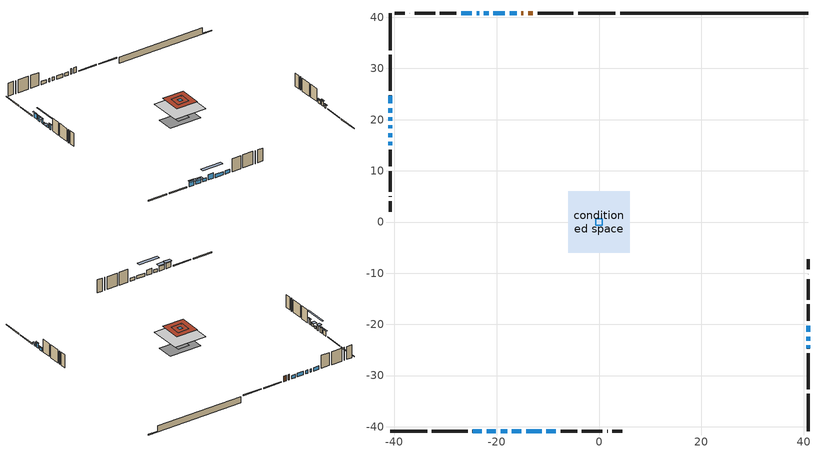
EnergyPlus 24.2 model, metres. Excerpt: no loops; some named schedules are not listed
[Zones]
conditioned space
 floor adiabatic (AdiabaticFloorConstruction): -6.04,-6.04 -6.04,6.04 6.04,6.04 6.04,-6.04 z3.82
 floor foundation (Slab1 construction): -6.05,-3.13 -6.05,3.13 6.05,3.13 6.05,-3.13 z-0.91
 floor foundation (Slab2 construction): -2.11,-2.11 -2.11,2.11 2.11,2.11 2.11,-2.11 z0
 wall outside (RimJoist1 construction): 3.18,40.84 -4.06,40.84 / -40.84,-40.84 -33.6,-40.84 / -40.84,40.84 -40.84,33.6 / 40.84,-40.84 40.84,-33.6 z1.38:1.68
 wall outside (RimJoist2 construction): -4.99,40.84 -12.01,40.84 / -32.67,-40.84 -25.65,-40.84 / -40.84,32.67 -40.84,25.65 / 40.84,-32.67 40.84,-25.65 z1.38:1.68
 wall outside (AdiabaticWallConstruction 1): -12.94,40.84 -13.85,40.84 / -14.78,40.84 -15.15,40.84 z1.38:3.41
 wall outside (AdiabaticWallConstruction): 40.84,-24.72 40.84,-24.11 / -40.84,18.89 -40.84,18.27 z1.38:2.3; 40.84,-23.18 40.84,-22.42 / -21.96,-40.84 -20.13,-40.84 / -40.84,24.72 -40.84,23.19 / -40.84,22.27 -40.84,21.35 / -40.84,15.66 -40.84,15.04 z1.38:3.21; 40.84,-21.49 40.84,-20.27 z1.38:2.45; -16.08,40.84 -17.45,40.84 / -18.38,40.84 -20.66,40.84 / -21.59,40.84 -22.51,40.84 / -19.2,-40.84 -17.93,-40.84 / -23.43,40.84 -23.89,40.84 / -24.82,40.84 -26.92,40.84 / -14.25,-40.84 -11.2,-40.84 / -10.27,-40.84 -8.44,-40.84 z1.38:2.6; -24.72,-40.84 -22.89,-40.84 / -17.01,-40.84 -15.18,-40.84 z1.38:3.41; -40.84,20.42 -40.84,19.81 z1.38:3.11; -40.84,17.35 -40.84,16.58 z1.38:2.4
 wall outside (Wall1 construction): -27.85,40.84 -31.1,40.84 / -7.51,-40.84 -4.26,-40.84 / -40.84,14.12 -40.84,10.86 / 40.84,-19.34 40.84,-16.09 z1.38:6.26
 wall outside (Wall2 construction): -32.03,40.84 -36.01,40.84 / -3.33,-40.84 0.66,-40.84 / -40.84,9.93 -40.84,5.95 / 40.84,-15.16 40.84,-11.17 z1.38:6.26
 wall outside (Wall3 construction): -36.94,40.84 -37.02,40.84 / 1.58,-40.84 1.66,-40.84 / -40.84,5.02 -40.84,4.94 / 40.84,-10.24 40.84,-10.16 z1.38:6.26
 wall outside (Wall4 construction): -37.95,40.84 -39.91,40.84 / 2.59,-40.84 4.55,-40.84 / -40.84,4.01 -40.84,2.05 / 40.84,-9.24 40.84,-7.28 z1.38:6.26
 wall foundation (FoundationWall1 construction): 4.11,40.84,-0.91 4.11,40.84,1.38 37.17,40.84,1.38 37.17,40.84,-0.62 40.84,40.84,-0.62 40.84,40.84,-0.91
 window (WindowConstruction): 40.84,-24.72 40.84,-24.11 z1.38:2.29
 window (WindowConstruction 7): 40.84,-23.18 40.84,-22.42 z1.38:3.21
 window (WindowConstruction 8): 40.84,-21.49 40.84,-20.27 z1.38:2.45
 window (WindowConstruction 9): -16.08,40.84 -17.45,40.84 z1.38:2.6
 window (WindowConstruction 10): -18.38,40.84 -20.66,40.84 z1.38:2.6
 window (WindowConstruction 11): -24.72,-40.84 -22.89,-40.84 z1.38:3.41
 window (WindowConstruction 12): -21.96,-40.84 -20.13,-40.84 z1.38:3.21
 window (WindowConstruction 1): -21.59,40.84 -22.51,40.84 z1.38:2.6
 window (WindowConstruction 13): -40.84,24.72 -40.84,23.19 z1.38:3.21
 window (WindowConstruction 14): -40.84,22.27 -40.84,21.35 z1.38:3.21
 window (WindowConstruction 19): -40.84,20.42 -40.84,19.81 z1.38:3.11
 window (WindowConstruction 15): -19.2,-40.84 -17.94,-40.84 z1.38:2.6
 window (WindowConstruction 16): -17.01,-40.84 -15.18,-40.84 z1.38:3.41
 window (WindowConstruction 17): -40.84,18.88 -40.84,18.27 z1.38:2.29
 window (WindowConstruction 18): -40.84,17.35 -40.84,16.58 z1.38:2.39
 window (WindowConstruction 2): -23.44,40.84 -23.89,40.84 z1.38:2.6
 window (WindowConstruction 3): -24.82,40.84 -26.92,40.84 z1.38:2.6
 window (WindowConstruction 4): -14.25,-40.84 -11.2,-40.84 z1.38:2.6
 window (WindowConstruction 5): -10.27,-40.84 -8.44,-40.84 z1.38:2.6
 window (WindowConstruction 6): -40.84,15.65 -40.84,15.04 z1.38:3.21
 door (Door): -12.94,40.84 -13.85,40.84 z1.38:3.41
 door (Door 1): -14.78,40.84 -15.15,40.84 z1.38:3.41
 ceiling adiabatic (AdiabaticFloorConstruction): 6.04,-6.04 6.04,6.04 -6.04,6.04 -6.04,-6.04 z3.82
 roof outside (Roof1 construction): -2.11,2.11 -2.11,-2.11 2.11,-2.11 2.11,2.11 z6.26
 roof outside (Roof2 construction): -1.65,1.65 -1.65,-1.65 1.65,-1.65 1.65,1.65 z6.26
 roof outside (Roof3 construction): -4.09,4.09 -4.09,-4.09 4.09,-4.09 4.09,4.09 z6.26
 roof outside (AdiabaticRoofConstruction): -0.59,0.59 -0.59,-0.59 0.59,-0.59 0.59,0.59 z6.26
 skylight (SkylightConstruction): -0.59,0.59 -0.59,-0.59 0.59,-0.59 0.59,0.59 z6.26
shading: 40.84,-23.81 40.84,-25.02 41.14,-25.02 41.14,-23.81 z2.59; 40.84,-22.12 40.84,-23.48 41.14,-23.48 41.14,-22.12 z3.51; 40.84,-19.97 40.84,-21.79 41.14,-21.79 41.14,-19.97 z2.75; -22.59,-40.84 -25.02,-40.84 -25.02,-42.06 -22.59,-42.06 z3.71; -19.83,-40.84 -22.26,-40.84 -22.26,-42.06 -19.83,-42.06 z3.51; -40.84,22.9 -40.84,25.02 -41.14,25.02 -41.14,22.9 z3.51; -40.84,21.05 -40.84,22.56 -41.14,22.56 -41.14,21.05 z3.51; -40.84,19.51 -40.84,20.72 -42.06,20.72 -42.06,19.51 z3.41; -12.13,-40.84 -20.06,-40.84 -20.06,-42.06 -12.13,-42.06 z6.46; -40.84,14.46 -40.84,22.69 -41.14,22.69 -41.14,14.46 z6.1; -40.84,16.28 -40.84,17.64 -42.06,17.64 -42.06,16.28 z2.69; -40.84,14.75 -40.84,15.95 -41.14,15.95 -41.14,14.75 z3.51
[Building]
Building 1: Terrain=Suburbs
[Site:Location]
Vancouver Intl AP_BC: Latitude {deg}=49.19; Longitude {deg}=-123.18; Time Zone {hr}=-8; Elevation {m}=4; Keep Site Location Information=Yes
[Site:GroundTemperature:Shallow]
8.06451, 6.96315, 6.87495, 7.3976, 9.49575, 11.5841, 13.3946, 14.5416, 14.639, 13.7062, 11.9418, 9.91751
[Site:WaterMainsTemperature]
Calculation Method=Schedule; Temperature Schedule=mains temperature schedule
[Material] Roughness=Rough; Thermal Absorptance=0.9
Name | Thickness {m} | Conductivity {W/m-K} | Density {kg/m3} | Specific Heat {J/kg-K} | Solar Absorptance | Visible Absorptance
asphalt or fiberglass shingles | 0.00635 | 0.162714 | 1121.4 | 1465.45 | 0.4 | 0.4
asphalt or fiberglass shingles 1 | 0.00635 | 0.162714 | 1121.4 | 1465.45 | 0.7 | 0.7
concrete 4.0 in. | 0.1016 | 1.803125 | 2242.8 | 837.4 | 0.7 | 0.7
concrete 8.0 in. | 0.2032 | 1.803125 | 2242.8 | 837.4 | 0.7 | 0.7
door material | 0.04445 | 0.20624 | 512.64 | 1214.23 | 0.7 | 0.7
door material 1 | 0.04445 | 0.053851 | 512.64 | 1214.23 | 0.7 | 0.7
exterior vertical ins | 0.0551435 | 0.029427 | 32.04 | 1214.23 | 0.7 | 0.7
floor covering | 0.0127 | 0.0433444 | 54.468 | 1339.84 | 0.6 | 0.6
floor rigid ins; roof rigid ins 1; wall rigid ins | 0.512978 | 0.029427 | 32.04 | 1214.23 | 0.7 | 0.7
floor stud and cavity | 0.1397 | 1.75129 | 37.0049 | 1207.88 | 0.7 | 0.7
furniture material conditioned space 1 | 0.1524 | 0.115458 | 640.8 | 1214.23 | 0.6 | 0.6
gypsum board | 0.0127 | 0.160291 | 801 | 837.4 | 0.6 | 0.6
gypsum board 1 | 0.0127 | 0.160291 | 801 | 837.4 | 0.7 | 0.7
osb sheathing 0.5 in. | 0.0127 | 0.115458 | 512.64 | 1214.23 | 0.7 | 0.7
osb sheathing 0.75 in. | 0.01905 | 0.115458 | 512.64 | 1214.23 | 0.7 | 0.7
osb sheathing 2.0 in. | 0.0508 | 0.115458 | 512.64 | 1214.23 | 0.7 | 0.7
rim joist stud and cavity | 0.0508 | 0.0281304 | 125.044 | 1163.47 | 0.6 | 0.6
rim joist stud and cavity 1 | 0.0508 | 0.0307707 | 125.044 | 1163.47 | 0.6 | 0.6
roof rigid ins | 0.051816 | 0.029427 | 32.04 | 1214.23 | 0.7 | 0.7
roof stud and cavity | 0.2032 | 0.216536 | 78.34581 | 1123.46 | 0.7 | 0.7
roof stud and cavity 1 | 0.2032 | 0.220677 | 78.34581 | 1123.46 | 0.7 | 0.7
roof stud and cavity 2 | 0.2032 | 0.232222 | 78.34581 | 1123.46 | 0.7 | 0.7
roof stud and cavity 3 | 0.18415 | 1.7868 | 37.0049 | 1207.88 | 0.6 | 0.6
wall stud and cavity | 0.1397 | 0.0916148 | 139.0536 | 1170.24 | 0.7 | 0.7
wall stud and cavity 1 | 0.1397 | 0.0901573 | 139.0536 | 1170.24 | 0.7 | 0.7
wall stud and cavity 2 | 0.1397 | 0.173609 | 139.0536 | 1170.24 | 0.7 | 0.7
wall stud and cavity 3 | 0.1397 | 0.0764279 | 139.0536 | 1170.24 | 0.7 | 0.7
wall stud and cavity 4 | 0.0889 | 0.380278 | 52.3479 | 1209.89 | 0.7 | 0.7
wall stud and cavity 5 | 0.0889 | 0.391764 | 83.0341 | 1211.67 | 0.7 | 0.7
wood siding | 0.0254 | 0.102417 | 544.68 | 1172.36 | 0.4 | 0.4
wood siding 1; wood siding 2; wood siding 3 | 0.0254 | 0.102417 | 544.68 | 1172.36 | 0.7 | 0.7
[WindowMaterial:SimpleGlazingSystem]
Name | U-Factor {W/m2-K} | Solar Heat Gain Coefficient
SkylightMaterial | 2.54747 | 0.471
WindowMaterial | 4.92339 | 0.64
WindowMaterial 1 | 7.44556 | 0.71
WindowMaterial 10 | 3.67196 | 0.7
WindowMaterial 11 | 3.78495 | 0.69
WindowMaterial 12 | 4.11485 | 0.69
WindowMaterial 13 | 2.24338 | 0.34
WindowMaterial 14 | 1.88737 | 0.34
WindowMaterial 15 | 1.913486 | 0.42
WindowMaterial 2 | 6.78351 | 0.73
WindowMaterial 3 | 4.32323 | 0.67
WindowMaterial 4 | 4.21762 | 0.68
WindowMaterial 5 | 4.12677 | 0.69
WindowMaterial 6 | 6.89139 | 0.69
WindowMaterial 7 | 4.28632 | 0.68
WindowMaterial 8 | 4.53275 | 0.66
WindowMaterial 9 | 1.97765 | 0.39
[Construction]
AdiabaticFloorConstruction: floor stud and cavity, floor rigid ins, osb sheathing 0.75 in., floor covering
AdiabaticRoofConstruction: asphalt or fiberglass shingles 1, roof rigid ins 1, osb sheathing 0.75 in., roof stud and cavity 3
AdiabaticWallConstruction: wood siding 2, wall rigid ins, wall stud and cavity 4, gypsum board
AdiabaticWallConstruction 1: wood siding 3, wall rigid ins, wall stud and cavity 4, gypsum board
Door: door material
Door 1: door material 1
FoundationWall1 construction: concrete 8.0 in., gypsum board 1
furniture construction conditioned space 1: furniture material conditioned space 1
PartitionWallConstruction: gypsum board, wall stud and cavity 5, gypsum board
RimJoist1 construction: wood siding 1, osb sheathing 2.0 in., rim joist stud and cavity
RimJoist2 construction: wood siding 1, osb sheathing 2.0 in., rim joist stud and cavity 1
Roof1 construction: asphalt or fiberglass shingles, roof rigid ins, osb sheathing 0.75 in., roof stud and cavity, gypsum board
Roof2 construction: asphalt or fiberglass shingles, roof rigid ins, osb sheathing 0.75 in., roof stud and cavity 1, gypsum board
Roof3 construction: asphalt or fiberglass shingles, roof rigid ins, osb sheathing 0.75 in., roof stud and cavity 2, gypsum board
SkylightConstruction: SkylightMaterial
Slab1 construction; Slab2 construction: concrete 4.0 in.
Wall1 construction: wood siding, osb sheathing 0.5 in., wall stud and cavity, gypsum board
Wall2 construction: wood siding, osb sheathing 0.5 in., wall stud and cavity 1, gypsum board
Wall3 construction: wood siding, osb sheathing 0.5 in., wall stud and cavity 2, gypsum board
Wall4 construction: wood siding, osb sheathing 0.5 in., wall stud and cavity 3, gypsum board
WindowConstruction: WindowMaterial
WindowConstruction 1: WindowMaterial 1
WindowConstruction 10; WindowConstruction 7: WindowMaterial 7
WindowConstruction 11; WindowConstruction 16: WindowMaterial 9
WindowConstruction 12: WindowMaterial 10
WindowConstruction 13: WindowMaterial 11
WindowConstruction 14: WindowMaterial 12
WindowConstruction 15; WindowConstruction 18: WindowMaterial 13
WindowConstruction 17: WindowMaterial 14
WindowConstruction 19: WindowMaterial 15
WindowConstruction 2: WindowMaterial 2
WindowConstruction 3: WindowMaterial 3
WindowConstruction 4: WindowMaterial 4
WindowConstruction 5: WindowMaterial 5
WindowConstruction 6; WindowConstruction 9: WindowMaterial 6
WindowConstruction 8: WindowMaterial 8
[Zone]
conditioned space: Multiplier=1; Volume {m3}=557.7; Part of Total Floor Area=Yes
[Space]
conditioned space 1: Zone=conditioned space; Volume {m3}=557.7
[SurfaceProperty:ExposedFoundationPerimeter] Exposed Perimeter Calculation Method=TotalExposedPerimeter
Name | Total Exposed Perimeter {m}
Slab1 | 36.728
Slab2 | 12.344
[InternalMass] Zone or ZoneList=conditioned space; Space or SpaceList=conditioned space 1
Name | Construction | Surface Area {m2}
furniture mass conditioned space 1 | furniture construction conditioned space 1 | 95.8715
partition wall mass | PartitionWallConstruction | 239.679
[Lights]
interior lighting: Zone or ZoneList or Space or SpaceList=conditioned space 1; Schedule=interior lighting schedule; Design Level Calculation Method=LightingLevel; Lighting Level {W}=343.2; Return Air Fraction=0; Fraction Radiant=0.6; Fraction Visible=0.2; Fraction Replaceable=1
[People]
occupants: Zone or ZoneList or Space or SpaceList=conditioned space 1; Number of People Schedule=occupants schedule; Number of People Calculation Method=People; Number of People=3; Fraction Radiant=0.314171; Sensible Heat Fraction=0.56303; Activity Level Schedule=occupants activity schedule; Carbon Dioxide Generation Rate {m3/s-W}=0; Enable ASHRAE 55 Comfort Warnings=No; Mean Radiant Temperature Calculation Type=EnclosureAveraged
[ElectricEquipment] Zone or ZoneList or Space or SpaceList=conditioned space 1; Design Level Calculation Method=EquipmentLevel
Name | Schedule | Design Level {W} | Fraction Latent | Fraction Radiant | Fraction Lost
clothes dryer | clothes dryer schedule | 140.772 | 0.015 | 0.081 | 0.85
clothes washer | clothes washer schedule | 32.1985 | 0.03 | 0.162 | 0.7
cooking range | cooking range schedule | 215.147 | 0.08 | 0.432 | 0.2
dishwasher | dishwasher schedule | 66.8632 | 0.3 | 0.18 | 0.4
fridge | fridge schedule | 72.9452 | 0 | 0.6 | 0
mech vent bath fan 0 | mech vent bath fan 0 schedule | 25.1 | 0 | 0 | 1
mech vent bath fan 1 | mech vent bath fan 1 schedule | 25.1 | 0 | 0 | 1
mech vent house fan | mech vent house fan schedule | 0 | 0 | 0 | 1
mech vent house fan cfis | mech vent house fan cfis schedule | 0 | 0 | 0 | 0
mech vent range fan 0 | mech vent range fan 0 schedule | 57 | 0 | 0 | 1
misc plug loads | misc plug loads schedule | 494.7 | 0.045 | 0.513 | 0.1
whole house fan | Always On Discrete | 0 | 0 | 0 | 1
[OtherEquipment] Zone or ZoneList or Space or SpaceList=conditioned space 1; Design Level Calculation Method=EquipmentLevel
Name | Fuel Type | Schedule | Design Level {W} | Fraction Latent | Fraction Radiant | Fraction Lost
clothes dryer 1 | Electricity | clothes dryer schedule | 0 | 0.015 | 0.081 | 0.85
cooking range 1 | Electricity | cooking range schedule | 0 | 0.08 | 0.432 | 0.2
general water use latent | None | general water use schedule | 62.594 | 1 | 0 | 0
general water use sensible | None | general water use schedule | -61.6891 | 0 | 0.6 | 0
mech vent house fan latent load | None | Always On Discrete | 0 | 1 | 0 | 0
mech vent house fan sensible load | None | Always On Discrete | 0 | 0 | 0 | 0
water heater energy adjustment1 | NaturalGas | Always On Discrete | 0.01 | 0 | 0 | 1
[ZoneInfiltration:DesignFlowRate] Zone or ZoneList or Space or SpaceList=conditioned space 1; Schedule=Always On Discrete; Design Flow Rate Calculation Method=Flow/Zone; Design Flow Rate {m3/s}=0
infil flow; natural vent flow; whole house fan flow
[Foundation:Kiva] Initial Indoor Air Temperature {C}=18; Wall Depth Below Slab {m}=0.2032
Name | Wall Height Above Grade {m} | Custom Block Material Name 1 | Custom Block Depth 1 {m} | Custom Block X Position 1 {m} | Custom Block Z Position 1 {m}
Foundation Kiva 1 | 1.379982 | exterior vertical ins | 2.28999 | 0.2159 | 0
Foundation Kiva 2 | 0.1016
[Foundation:Kiva:Settings]
Soil Conductivity {W/m-K}=0.849921; Soil Density {kg/m3}=1842.3; Soil Specific Heat {J/kg-K}=418.7; Ground Solar Absorptivity=0.9; Ground Thermal Absorptivity=0.9; Ground Surface Roughness {m}=0.03; Far-Field Width {m}=40; Deep-Ground Boundary Condition=ZeroFlux; Deep-Ground Depth {m}=40; Minimum Cell Dimension {m}=0.2; Maximum Cell Growth Coefficient=3; Simulation Timestep=Timestep
[Exterior:Lights]
exterior lighting: Schedule=exterior lighting schedule; Design Level {W}=75.6
[Schedule:Week:Daily]
interior lighting schedule Week Rule - Jan1-Jan27: interior lighting schedule day, interior lighting schedule day, interior lighting schedule day, interior lighting schedule day, interior lighting schedule day, interior lighting schedule day, interior lighting schedule day, interior lighting schedule default day, interior lighting schedule default day, interior lighting schedule default day, interior lighting schedule default day, interior lighting schedule default day
interior lighting schedule Week Rule - Jan28-Feb3: interior lighting schedule day, interior lighting schedule day, interior lighting schedule day, interior lighting schedule day, interior lighting schedule day 1, interior lighting schedule day 1, interior lighting schedule day 1, interior lighting schedule default day, interior lighting schedule default day, interior lighting schedule default day, interior lighting schedule default day, interior lighting schedule default day
interior lighting schedule Week Rule - Feb4-Feb24: interior lighting schedule day 1, interior lighting schedule day 1, interior lighting schedule day 1, interior lighting schedule day 1, interior lighting schedule day 1, interior lighting schedule day 1, interior lighting schedule day 1, interior lighting schedule default day, interior lighting schedule default day, interior lighting schedule default day, interior lighting schedule default day, interior lighting schedule default day
interior lighting schedule Week Rule - Feb25-Mar3: interior lighting schedule day 1, interior lighting schedule day 1, interior lighting schedule day 1, interior lighting schedule day 1, interior lighting schedule day 2, interior lighting schedule day 2, interior lighting schedule day 2, interior lighting schedule default day, interior lighting schedule default day, interior lighting schedule default day, interior lighting schedule default day, interior lighting schedule default day
interior lighting schedule Week Rule - Mar4-Mar31: interior lighting schedule day 2, interior lighting schedule day 2, interior lighting schedule day 2, interior lighting schedule day 2, interior lighting schedule day 2, interior lighting schedule day 2, interior lighting schedule day 2, interior lighting schedule default day, interior lighting schedule default day, interior lighting schedule default day, interior lighting schedule default day, interior lighting schedule default day
interior lighting schedule Week Rule - Apr1-Apr28: interior lighting schedule day 3, interior lighting schedule day 3, interior lighting schedule day 3, interior lighting schedule day 3, interior lighting schedule day 3, interior lighting schedule day 3, interior lighting schedule day 3, interior lighting schedule default day, interior lighting schedule default day, interior lighting schedule default day, interior lighting schedule default day, interior lighting schedule default day
interior lighting schedule Week Rule - Apr29-May5: interior lighting schedule day 3, interior lighting schedule day 3, interior lighting schedule day 4, interior lighting schedule day 4, interior lighting schedule day 4, interior lighting schedule day 4, interior lighting schedule day 4, interior lighting schedule default day, interior lighting schedule default day, interior lighting schedule default day, interior lighting schedule default day, interior lighting schedule default day
interior lighting schedule Week Rule - May6-May26: interior lighting schedule day 4, interior lighting schedule day 4, interior lighting schedule day 4, interior lighting schedule day 4, interior lighting schedule day 4, interior lighting schedule day 4, interior lighting schedule day 4, interior lighting schedule default day, interior lighting schedule default day, interior lighting schedule default day, interior lighting schedule default day, interior lighting schedule default day
interior lighting schedule Week Rule - May27-Jun2: interior lighting schedule day 4, interior lighting schedule day 4, interior lighting schedule day 4, interior lighting schedule day 4, interior lighting schedule day 4, interior lighting schedule day 5, interior lighting schedule day 5, interior lighting schedule default day, interior lighting schedule default day, interior lighting schedule default day, interior lighting schedule default day, interior lighting schedule default day
interior lighting schedule Week Rule - Jun3-Jun30: interior lighting schedule day 5, interior lighting schedule day 5, interior lighting schedule day 5, interior lighting schedule day 5, interior lighting schedule day 5, interior lighting schedule day 5, interior lighting schedule day 5, interior lighting schedule default day, interior lighting schedule default day, interior lighting schedule default day, interior lighting schedule default day, interior lighting schedule default day
interior lighting schedule Week Rule - Jul1-Jul28: interior lighting schedule day 6, interior lighting schedule day 6, interior lighting schedule day 6, interior lighting schedule day 6, interior lighting schedule day 6, interior lighting schedule day 6, interior lighting schedule day 6, interior lighting schedule default day, interior lighting schedule default day, interior lighting schedule default day, interior lighting schedule default day, interior lighting schedule default day
interior lighting schedule Week Rule - Jul29-Aug4: interior lighting schedule day 6, interior lighting schedule day 6, interior lighting schedule day 6, interior lighting schedule day 7, interior lighting schedule day 7, interior lighting schedule day 7, interior lighting schedule day 7, interior lighting schedule default day, interior lighting schedule default day, interior lighting schedule default day, interior lighting schedule default day, interior lighting schedule default day
interior lighting schedule Week Rule - Aug5-Aug25: interior lighting schedule day 7, interior lighting schedule day 7, interior lighting schedule day 7, interior lighting schedule day 7, interior lighting schedule day 7, interior lighting schedule day 7, interior lighting schedule day 7, interior lighting schedule default day, interior lighting schedule default day, interior lighting schedule default day, interior lighting schedule default day, interior lighting schedule default day
interior lighting schedule Week Rule - Aug26-Sep1: interior lighting schedule day 7, interior lighting schedule day 7, interior lighting schedule day 7, interior lighting schedule day 7, interior lighting schedule day 7, interior lighting schedule day 7, interior lighting schedule day 8, interior lighting schedule default day, interior lighting schedule default day, interior lighting schedule default day, interior lighting schedule default day, interior lighting schedule default day
interior lighting schedule Week Rule - Sep2-Sep29: interior lighting schedule day 8, interior lighting schedule day 8, interior lighting schedule day 8, interior lighting schedule day 8, interior lighting schedule day 8, interior lighting schedule day 8, interior lighting schedule day 8, interior lighting schedule default day, interior lighting schedule default day, interior lighting schedule default day, interior lighting schedule default day, interior lighting schedule default day
interior lighting schedule Week Rule - Sep30-Oct6: interior lighting schedule day 8, interior lighting schedule day 9, interior lighting schedule day 9, interior lighting schedule day 9, interior lighting schedule day 9, interior lighting schedule day 9, interior lighting schedule day 9, interior lighting schedule default day, interior lighting schedule default day, interior lighting schedule default day, interior lighting schedule default day, interior lighting schedule default day
interior lighting schedule Week Rule - Oct7-Oct27: interior lighting schedule day 9, interior lighting schedule day 9, interior lighting schedule day 9, interior lighting schedule day 9, interior lighting schedule day 9, interior lighting schedule day 9, interior lighting schedule day 9, interior lighting schedule default day, interior lighting schedule default day, interior lighting schedule default day, interior lighting schedule default day, interior lighting schedule default day
interior lighting schedule Week Rule - Oct28-Nov3: interior lighting schedule day 9, interior lighting schedule day 9, interior lighting schedule day 9, interior lighting schedule day 9, interior lighting schedule day 10, interior lighting schedule day 10, interior lighting schedule day 10, interior lighting schedule default day, interior lighting schedule default day, interior lighting schedule default day, interior lighting schedule default day, interior lighting schedule default day
interior lighting schedule Week Rule - Nov4-Nov24: interior lighting schedule day 10, interior lighting schedule day 10, interior lighting schedule day 10, interior lighting schedule day 10, interior lighting schedule day 10, interior lighting schedule day 10, interior lighting schedule day 10, interior lighting schedule default day, interior lighting schedule default day, interior lighting schedule default day, interior lighting schedule default day, interior lighting schedule default day
interior lighting schedule Week Rule - Nov25-Dec1: interior lighting schedule day 10, interior lighting schedule day 10, interior lighting schedule day 10, interior lighting schedule day 10, interior lighting schedule day 10, interior lighting schedule day 10, interior lighting schedule day 11, interior lighting schedule default day, interior lighting schedule default day, interior lighting schedule default day, interior lighting schedule default day, interior lighting schedule default day
interior lighting schedule Week Rule - Dec2-Dec31: interior lighting schedule day 11, interior lighting schedule day 11, interior lighting schedule day 11, interior lighting schedule day 11, interior lighting schedule day 11, interior lighting schedule day 11, interior lighting schedule day 11, interior lighting schedule default day, interior lighting schedule default day, interior lighting schedule default day, interior lighting schedule default day, interior lighting schedule default day
occupants schedule Week Rule - Jan1-Dec31: occupants schedule day, occupants schedule day, occupants schedule day, occupants schedule day, occupants schedule day, occupants schedule day, occupants schedule day, occupants schedule default day, occupants schedule default day, occupants schedule default day, occupants schedule default day, occupants schedule default day
clothes dryer schedule Week Rule - Jan1-Dec31: clothes dryer schedule day, clothes dryer schedule day, clothes dryer schedule day, clothes dryer schedule day, clothes dryer schedule day, clothes dryer schedule day, clothes dryer schedule day, clothes dryer schedule default day, clothes dryer schedule default day, clothes dryer schedule default day, clothes dryer schedule default day, clothes dryer schedule default day
clothes washer schedule Week Rule - Jan1-Dec31: clothes washer schedule day, clothes washer schedule day, clothes washer schedule day, clothes washer schedule day, clothes washer schedule day, clothes washer schedule day, clothes washer schedule day, clothes washer schedule default day, clothes washer schedule default day, clothes washer schedule default day, clothes washer schedule default day, clothes washer schedule default day
cooking range schedule Week Rule - Jan1-Dec31: cooking range schedule day, cooking range schedule day, cooking range schedule day, cooking range schedule day, cooking range schedule day, cooking range schedule day, cooking range schedule day, cooking range schedule default day, cooking range schedule default day, cooking range schedule default day, cooking range schedule default day, cooking range schedule default day
dishwasher schedule Week Rule - Jan1-Dec31: dishwasher schedule day, dishwasher schedule day, dishwasher schedule day, dishwasher schedule day, dishwasher schedule day, dishwasher schedule day, dishwasher schedule day, dishwasher schedule default day, dishwasher schedule default day, dishwasher schedule default day, dishwasher schedule default day, dishwasher schedule default day
mech vent bath fan 0 schedule Week Rule - Jan1-Dec31: mech vent bath fan 0 schedule day, mech vent bath fan 0 schedule day, mech vent bath fan 0 schedule day, mech vent bath fan 0 schedule day, mech vent bath fan 0 schedule day, mech vent bath fan 0 schedule day, mech vent bath fan 0 schedule day, mech vent bath fan 0 schedule default day, mech vent bath fan 0 schedule default day, mech vent bath fan 0 schedule default day, mech vent bath fan 0 schedule default day, mech vent bath fan 0 schedule default day
mech vent bath fan 1 schedule Week Rule - Jan1-Dec31: mech vent bath fan 1 schedule day, mech vent bath fan 1 schedule day, mech vent bath fan 1 schedule day, mech vent bath fan 1 schedule day, mech vent bath fan 1 schedule day, mech vent bath fan 1 schedule day, mech vent bath fan 1 schedule day, mech vent bath fan 1 schedule default day, mech vent bath fan 1 schedule default day, mech vent bath fan 1 schedule default day, mech vent bath fan 1 schedule default day, mech vent bath fan 1 schedule default day
mech vent range fan 0 schedule Week Rule - Jan1-Dec31: mech vent range fan 0 schedule day, mech vent range fan 0 schedule day, mech vent range fan 0 schedule day, mech vent range fan 0 schedule day, mech vent range fan 0 schedule day, mech vent range fan 0 schedule day, mech vent range fan 0 schedule day, mech vent range fan 0 schedule default day, mech vent range fan 0 schedule default day, mech vent range fan 0 schedule default day, mech vent range fan 0 schedule default day, mech vent range fan 0 schedule default day
misc plug loads schedule Week Rule - Jan1-Dec31: misc plug loads schedule day, misc plug loads schedule day, misc plug loads schedule day, misc plug loads schedule day, misc plug loads schedule day, misc plug loads schedule day, misc plug loads schedule day, misc plug loads schedule default day, misc plug loads schedule default day, misc plug loads schedule default day, misc plug loads schedule default day, misc plug loads schedule default day
general water use schedule Week Rule - Jan1-Dec31: general water use schedule day, general water use schedule day, general water use schedule day, general water use schedule day, general water use schedule day, general water use schedule day, general water use schedule day, general water use schedule default day, general water use schedule default day, general water use schedule default day, general water use schedule default day, general water use schedule default day
exterior lighting schedule Week Rule - Jan1-Jan27: exterior lighting schedule day, exterior lighting schedule day, exterior lighting schedule day, exterior lighting schedule day, exterior lighting schedule day, exterior lighting schedule day, exterior lighting schedule day, exterior lighting schedule default day, exterior lighting schedule default day, exterior lighting schedule default day, exterior lighting schedule default day, exterior lighting schedule default day
exterior lighting schedule Week Rule - Jan28-Feb3: exterior lighting schedule day, exterior lighting schedule day, exterior lighting schedule day, exterior lighting schedule day, exterior lighting schedule day 1, exterior lighting schedule day 1, exterior lighting schedule day 1, exterior lighting schedule default day, exterior lighting schedule default day, exterior lighting schedule default day, exterior lighting schedule default day, exterior lighting schedule default day
exterior lighting schedule Week Rule - Feb4-Feb24: exterior lighting schedule day 1, exterior lighting schedule day 1, exterior lighting schedule day 1, exterior lighting schedule day 1, exterior lighting schedule day 1, exterior lighting schedule day 1, exterior lighting schedule day 1, exterior lighting schedule default day, exterior lighting schedule default day, exterior lighting schedule default day, exterior lighting schedule default day, exterior lighting schedule default day
exterior lighting schedule Week Rule - Feb25-Mar3: exterior lighting schedule day 1, exterior lighting schedule day 1, exterior lighting schedule day 1, exterior lighting schedule day 1, exterior lighting schedule day 2, exterior lighting schedule day 2, exterior lighting schedule day 2, exterior lighting schedule default day, exterior lighting schedule default day, exterior lighting schedule default day, exterior lighting schedule default day, exterior lighting schedule default day
exterior lighting schedule Week Rule - Mar4-Mar31: exterior lighting schedule day 2, exterior lighting schedule day 2, exterior lighting schedule day 2, exterior lighting schedule day 2, exterior lighting schedule day 2, exterior lighting schedule day 2, exterior lighting schedule day 2, exterior lighting schedule default day, exterior lighting schedule default day, exterior lighting schedule default day, exterior lighting schedule default day, exterior lighting schedule default day
exterior lighting schedule Week Rule - Apr1-Apr28: exterior lighting schedule day 3, exterior lighting schedule day 3, exterior lighting schedule day 3, exterior lighting schedule day 3, exterior lighting schedule day 3, exterior lighting schedule day 3, exterior lighting schedule day 3, exterior lighting schedule default day, exterior lighting schedule default day, exterior lighting schedule default day, exterior lighting schedule default day, exterior lighting schedule default day
exterior lighting schedule Week Rule - Apr29-May5: exterior lighting schedule day 3, exterior lighting schedule day 3, exterior lighting schedule day 4, exterior lighting schedule day 4, exterior lighting schedule day 4, exterior lighting schedule day 4, exterior lighting schedule day 4, exterior lighting schedule default day, exterior lighting schedule default day, exterior lighting schedule default day, exterior lighting schedule default day, exterior lighting schedule default day
exterior lighting schedule Week Rule - May6-May26: exterior lighting schedule day 4, exterior lighting schedule day 4, exterior lighting schedule day 4, exterior lighting schedule day 4, exterior lighting schedule day 4, exterior lighting schedule day 4, exterior lighting schedule day 4, exterior lighting schedule default day, exterior lighting schedule default day, exterior lighting schedule default day, exterior lighting schedule default day, exterior lighting schedule default day
exterior lighting schedule Week Rule - May27-Jun2: exterior lighting schedule day 4, exterior lighting schedule day 4, exterior lighting schedule day 4, exterior lighting schedule day 4, exterior lighting schedule day 4, exterior lighting schedule day 5, exterior lighting schedule day 5, exterior lighting schedule default day, exterior lighting schedule default day, exterior lighting schedule default day, exterior lighting schedule default day, exterior lighting schedule default day
[Schedule:Year]
interior lighting schedule: interior lighting schedule Week Rule - Jan1-Jan27, 1, 1, 1, 27, interior lighting schedule Week Rule - Jan28-Feb3, 1, 28, 2, 3, interior lighting schedule Week Rule - Feb4-Feb24, 2, 4, 2, 24, interior lighting schedule Week Rule - Feb25-Mar3, 2, 25, 3, 3, interior lighting schedule Week Rule - Mar4-Mar31, 3, 4, 3, 31, interior lighting schedule Week Rule - Apr1-Apr28, 4, 1, 4, 28, interior lighting schedule Week Rule - Apr29-May5, 4, 29, 5, 5, interior lighting schedule Week Rule - May6-May26, 5, 6, 5, 26, interior lighting schedule Week Rule - May27-Jun2, 5, 27, 6, 2, interior lighting schedule Week Rule - Jun3-Jun30, 6, 3, 6, 30, interior lighting schedule Week Rule - Jul1-Jul28, 7, 1, 7, 28, interior lighting schedule Week Rule - Jul29-Aug4, 7, 29, 8, 4, interior lighting schedule Week Rule - Aug5-Aug25, 8, 5, 8, 25, interior lighting schedule Week Rule - Aug26-Sep1, 8, 26, 9, 1, interior lighting schedule Week Rule - Sep2-Sep29, 9, 2, 9, 29, interior lighting schedule Week Rule - Sep30-Oct6, 9, 30, 10, 6, interior lighting schedule Week Rule - Oct7-Oct27, 10, 7, 10, 27, interior lighting schedule Week Rule - Oct28-Nov3, 10, 28, 11, 3, interior lighting schedule Week Rule - Nov4-Nov24, 11, 4, 11, 24, interior lighting schedule Week Rule - Nov25-Dec1, 11, 25, 12, 1, interior lighting schedule Week Rule - Dec2-Dec31, 12, 2, 12, 31
occupants schedule: occupants schedule Week Rule - Jan1-Dec31, 1, 1, 12, 31
clothes dryer schedule: clothes dryer schedule Week Rule - Jan1-Dec31, 1, 1, 12, 31
clothes washer schedule: clothes washer schedule Week Rule - Jan1-Dec31, 1, 1, 12, 31
cooking range schedule: cooking range schedule Week Rule - Jan1-Dec31, 1, 1, 12, 31
dishwasher schedule: dishwasher schedule Week Rule - Jan1-Dec31, 1, 1, 12, 31
mech vent bath fan 0 schedule: mech vent bath fan 0 schedule Week Rule - Jan1-Dec31, 1, 1, 12, 31
mech vent bath fan 1 schedule: mech vent bath fan 1 schedule Week Rule - Jan1-Dec31, 1, 1, 12, 31
mech vent range fan 0 schedule: mech vent range fan 0 schedule Week Rule - Jan1-Dec31, 1, 1, 12, 31
misc plug loads schedule: misc plug loads schedule Week Rule - Jan1-Dec31, 1, 1, 12, 31
general water use schedule: general water use schedule Week Rule - Jan1-Dec31, 1, 1, 12, 31
exterior lighting schedule: exterior lighting schedule Week Rule - Jan1-Jan27, 1, 1, 1, 27, exterior lighting schedule Week Rule - Jan28-Feb3, 1, 28, 2, 3, exterior lighting schedule Week Rule - Feb4-Feb24, 2, 4, 2, 24, exterior lighting schedule Week Rule - Feb25-Mar3, 2, 25, 3, 3, exterior lighting schedule Week Rule - Mar4-Mar31, 3, 4, 3, 31, exterior lighting schedule Week Rule - Apr1-Apr28, 4, 1, 4, 28, exterior lighting schedule Week Rule - Apr29-May5, 4, 29, 5, 5, exterior lighting schedule Week Rule - May6-May26, 5, 6, 5, 26, exterior lighting schedule Week Rule - May27-Jun2, 5, 27, 6, 2, exterior lighting schedule Week Rule - Jun3-Jun30, 6, 3, 6, 30, exterior lighting schedule Week Rule - Jul1-Jul28, 7, 1, 7, 28, exterior lighting schedule Week Rule - Jul29-Aug4, 7, 29, 8, 4, exterior lighting schedule Week Rule - Aug5-Aug25, 8, 5, 8, 25, exterior lighting schedule Week Rule - Aug26-Sep1, 8, 26, 9, 1, exterior lighting schedule Week Rule - Sep2-Sep29, 9, 2, 9, 29, exterior lighting schedule Week Rule - Sep30-Oct6, 9, 30, 10, 6, exterior lighting schedule Week Rule - Oct7-Oct27, 10, 7, 10, 27, exterior lighting schedule Week Rule - Oct28-Nov3, 10, 28, 11, 3, exterior lighting schedule Week Rule - Nov4-Nov24, 11, 4, 11, 24, exterior lighting schedule Week Rule - Nov25-Dec1, 11, 25, 12, 1, exterior lighting schedule Week Rule - Dec2-Dec31, 12, 2, 12, 31
[Schedule:Constant]
Name | Hourly Value
occupants activity schedule | 117.228
fridge schedule | 0
mech vent house fan schedule; mech vent house fan cfis schedule; Always On Discrete | 1
[Schedule:Compact]
mains temperature schedule: Through: 01/01, For: AllDays, Until: 24:00, 11.375, Through: 01/02, For: AllDays, Until: 24:00, 11.3367, Through: 01/03, For: AllDays, Until: 24:00, 11.2994, Through: 01/04, For: AllDays, Until: 24:00, 11.2628, Through: 01/05, For: AllDays, Until: 24:00, 11.2267, Through: 01/06, For: AllDays, Until: 24:00, 11.1917, Through: 01/07, For: AllDays, Until: 24:00, 11.1578, Through: 01/08, For: AllDays, Until: 24:00, 11.1244, Through: 01/09, For: AllDays, Until: 24:00, 11.0917, Through: 01/10, For: AllDays, Until: 24:00, 11.06, Through: 01/11, For: AllDays, Until: 24:00, 11.0289, Through: 01/12, For: AllDays, Until: 24:00, 10.9989, Through: 01/13, For: AllDays, Until: 24:00, 10.97, Through: 01/14, For: AllDays, Until: 24:00, 10.9417, Through: 01/15, For: AllDays, Until: 24:00, 10.9139, Through: 01/16, For: AllDays, Until: 24:00, 10.8878, Through: 01/17, For: AllDays, Until: 24:00, 10.8622, Through: 01/18, For: AllDays, Until: 24:00, 10.8372, Through: 01/19, For: AllDays, Until: 24:00, 10.8133, Through: 01/20, For: AllDays, Until: 24:00, 10.7906, Through: 01/21, For: AllDays, Until: 24:00, 10.7683, Through: 01/22, For: AllDays, Until: 24:00, 10.7478, Through: 01/23, For: AllDays, Until: 24:00, 10.7272, Through: 01/24, For: AllDays, Until: 24:00, 10.7083, Through: 01/25, For: AllDays, Until: 24:00, 10.69, Through: 01/26, For: AllDays, Until: 24:00, 10.6728, Through: 01/27, For: AllDays, Until: 24:00, 10.6567, Through: 01/28, For: AllDays, Until: 24:00, 10.6411, Through: 01/29, For: AllDays, Until: 24:00, 10.6267, Through: 01/30, For: AllDays, Until: 24:00, 10.6133, Through: 01/31, For: AllDays, Until: 24:00, 10.6011, Through: 02/01, For: AllDays, Until: 24:00, 10.59, Through: 02/02, For: AllDays, Until: 24:00, 10.5794, Through: 02/03, For: AllDays, Until: 24:00, 10.57, Through: 02/04, For: AllDays, Until: 24:00, 10.5617, Through: 02/05, For: AllDays, Until: 24:00, 10.5539, Through: 02/06, For: AllDays, Until: 24:00, 10.5478, Through: 02/07, For: AllDays, Until: 24:00, 10.5422, Through: 02/08, For: AllDays, Until: 24:00, 10.5378, Through: 02/09, For: AllDays, Until: 24:00, 10.5339, Through: 02/10, For: AllDays, Until: 24:00, 10.5317, Through: 02/11, For: AllDays, Until: 24:00, 10.53, Through: 02/12, For: AllDays, Until: 24:00, 10.53, Through: 02/13, For: AllDays, Until: 24:00, 10.5306, Through: 02/14, For: AllDays, Until: 24:00, 10.5317, Through: 02/15, For: AllDays, Until: 24:00, 10.5344, Through: 02/16, For: AllDays, Until: 24:00, 10.5378, Through: 02/17, For: AllDays, Until: 24:00, 10.5428, Through: 02/18, For: AllDays, Until: 24:00, 10.5483, Through: 02/19, For: AllDays, Until: 24:00, 10.5544, Through: 02/20, For: AllDays, Until: 24:00, 10.5622, Through: 02/21, For: AllDays, Until: 24:00, 10.5706, Through: 02/22, For: AllDays, Until: 24:00, 10.5806, Through: 02/23, For: AllDays, Until: 24:00, 10.5911, Through: 02/24, For: AllDays, Until: 24:00, 10.6022, Through: 02/25, For: AllDays, Until: 24:00, 10.615, Through: 02/26, For: AllDays, Until: 24:00, 10.6283, Through: 02/27, For: AllDays, Until: 24:00, 10.6428, Through: 02/28, For: AllDays, Until: 24:00, 10.6583, Through: 03/01, For: AllDays, Until: 24:00, 10.6744, Through: 03/02, For: AllDays, Until: 24:00, 10.6917, Through: 03/03, For: AllDays, Until: 24:00, 10.71, Through: 03/04, For: AllDays, Until: 24:00, 10.7294, Through: 03/05, For: AllDays, Until: 24:00, 10.7494, Through: 03/06, For: AllDays, Until: 24:00, 10.7706, Through: 03/07, For: AllDays, Until: 24:00, 10.7928, Through: 03/08, For: AllDays, Until: 24:00, 10.8161, Through: 03/09, For: AllDays, Until: 24:00, 10.84, Through: 03/10, For: AllDays, Until: 24:00, 10.8644, Through: 03/11, For: AllDays, Until: 24:00, 10.8906, Through: 03/12, For: AllDays, Until: 24:00, 10.9167, Through: 03/13, For: AllDays, Until: 24:00, 10.9444, Through: 03/14, For: AllDays, Until: 24:00, 10.9728, Through: 03/15, For: AllDays, Until: 24:00, 11.0022, Through: 03/16, For: AllDays, Until: 24:00, 11.0322, Through: 03/17, For: AllDays, Until: 24:00, 11.0633, Through: 03/18, For: AllDays, Until: 24:00, 11.095, Through: 03/19, For: AllDays, Until: 24:00, 11.1278, Through: 03/20, For: AllDays, Until: 24:00, 11.1611, Through: 03/21, For: AllDays, Until: 24:00, 11.1956, Through: 03/22, For: AllDays, Until: 24:00, 11.2306, Through: 03/23, For: AllDays, Until: 24:00, 11.2667, Through: 03/24, For: AllDays, Until: 24:00, 11.3033, Through: 03/25, For: AllDays, Until: 24:00, 11.3406, Through: 03/26, For: AllDays, Until: 24:00, 11.3789, Through: 03/27, For: AllDays, Until: 24:00, 11.4178, Through: 03/28, For: AllDays, Until: 24:00, 11.4572, Through: 03/29, For: AllDays, Until: 24:00, 11.4978, Through: 03/30, For: AllDays, Until: 24:00, 11.5389, Through: 03/31, For: AllDays, Until: 24:00, 11.5811, Through: 04/01, For: AllDays, Until: 24:00, 11.6233, Through: 04/02, For: AllDays, Until: 24:00, 11.6667, Through: 04/03, For: AllDays, Until: 24:00, 11.7106, Through: 04/04, For: AllDays, Until: 24:00, 11.755, Through: 04/05, For: AllDays, Until: 24:00, 11.8006, Through: 04/06, For: AllDays, Until: 24:00, 11.8461, Through: 04/07, For: AllDays, Until: 24:00, 11.8928, Through: 04/08, For: AllDays, Until: 24:00, 11.9394, Through: 04/09, For: AllDays, Until: 24:00, 11.9872, Through: 04/10, For: AllDays, Until: 24:00, 12.0356, Through: 04/11, For: AllDays, Until: 24:00, 12.0844, Through: 04/12, For: AllDays, Until: 24:00, 12.1333, Through: 04/13, For: AllDays, Until: 24:00, 12.1833, Through: 04/14, For: AllDays, Until: 24:00, 12.2339, Through: 04/15, For: AllDays, Until: 24:00, 12.2844, Through: 04/16, For: AllDays, Until: 24:00, 12.3361, Through: 04/17, For: AllDays, Until: 24:00, 12.3878, Through: 04/18, For: AllDays, Until: 24:00, 12.44, Through: 04/19, For: AllDays, Until: 24:00, 12.4928, Through: 04/20, For: AllDays, Until: 24:00, 12.5456, Through: 04/21, For: AllDays, Until: 24:00, 12.5994, Through: 04/22, For: AllDays, Until: 24:00, 12.6533, Through: 04/23, For: AllDays, Until: 24:00, 12.7072, Through: 04/24, For: AllDays, Until: 24:00, 12.7622, Through: 04/25, For: AllDays, Until: 24:00, 12.8172, Through: 04/26, For: AllDays, Until: 24:00, 12.8722, Through: 04/27, For: AllDays, Until: 24:00, 12.9278, Through: 04/28, For: AllDays, Until: 24:00, 12.9839, Through: 04/29, For: AllDays, Until: 24:00, 13.04, Through: 04/30, For: AllDays, Until: 24:00, 13.0961, Through: 05/01, For: AllDays, Until: 24:00, 13.1533, Through: 05/02, For: AllDays, Until: 24:00, 13.21, Through: 05/03, For: AllDays, Until: 24:00, 13.2672, Through: 05/04, For: AllDays, Until: 24:00, 13.3244, Through: 05/05, For: AllDays, Until: 24:00, 13.3817, Through: 05/06, For: AllDays, Until: 24:00, 13.4394, Through: 05/07, For: AllDays, Until: 24:00, 13.4972, Through: 05/08, For: AllDays, Until: 24:00, 13.555, Through: 05/09, For: AllDays, Until: 24:00, 13.6133, Through: 05/10, For: AllDays, Until: 24:00, 13.6711, Through: 05/11, For: AllDays, Until: 24:00, 13.7294, Through: 05/12, For: AllDays, Until: 24:00, 13.7878, Through: 05/13, For: AllDays, Until: 24:00, 13.8461, Through: 05/14, For: AllDays, Until: 24:00, 13.9044, Through: 05/15, For: AllDays, Until: 24:00, 13.9628, Through: 05/16, For: AllDays, Until: 24:00, 14.0211, Through: 05/17, For: AllDays, Until: 24:00, 14.0789, Through: 05/18, For: AllDays, Until: 24:00, 14.1372, Through: 05/19, For: AllDays, Until: 24:00, 14.1956, Through: 05/20, For: AllDays, Until: 24:00, 14.2533, Through: 05/21, For: AllDays, Until: 24:00, 14.3117, Through: 05/22, For: AllDays, Until: 24:00, 14.3694, Through: 05/23, For: AllDays, Until: 24:00, 14.4272, Through: 05/24, For: AllDays, Until: 24:00, 14.4844, Through: 05/25, For: AllDays, Until: 24:00, 14.5422, Through: 05/26, For: AllDays, Until: 24:00, 14.5994, Through: 05/27, For: AllDays, Until: 24:00, 14.6561, Through: 05/28, For: AllDays, Until: 24:00, 14.7128, Through: 05/29, For: AllDays, Until: 24:00, 14.7694, Through: 05/30, For: AllDays, Until: 24:00, 14.8261, Through: 05/31, For: AllDays, Until: 24:00, 14.8817, Through: 06/01, For: AllDays, Until: 24:00, 14.9378, Through: 06/02, For: AllDays, Until: 24:00, 14.9933, Through: 06/03, For: AllDays, Until: 24:00, 15.0483, Through: 06/04, For: AllDays, Until: 24:00, 15.1028, Through: 06/05, For: AllDays, Until: 24:00, 15.1572, Through: 06/06, For: AllDays, Until: 24:00, 15.2117, Through: 06/07, For: AllDays, Until: 24:00, 15.265, Through: 06/08, For: AllDays, Until: 24:00, 15.3183, Through: 06/09, For: AllDays, Until: 24:00, 15.3711, Through: 06/10, For: AllDays, Until: 24:00, 15.4239, Through: 06/11, For: AllDays, Until: 24:00, 15.4756, Through: 06/12, For: AllDays, Until: 24:00, 15.5272, Through: 06/13, For: AllDays, Until: 24:00, 15.5783, Through: 06/14, For: AllDays, Until: 24:00, 15.6289, Through: 06/15, For: AllDays, Until: 24:00, 15.6789, Through: 06/16, For: AllDays, Until: 24:00, 15.7283, Through: 06/17, For: AllDays, Until: 24:00, 15.7772, Through: 06/18, For: AllDays, Until: 24:00, 15.8261, Through: 06/19, For: AllDays, Until: 24:00, 15.8739, Through: 06/20, For: AllDays, Until: 24:00, 15.9211, Through: 06/21, For: AllDays, Until: 24:00, 15.9678, Through: 06/22, For: AllDays, Until: 24:00, 16.0139, Through: 06/23, For: AllDays, Until: 24:00, 16.0594, Through: 06/24, For: AllDays, Until: 24:00, 16.1044, Through: 06/25, For: AllDays, Until: 24:00, 16.1483, Through: 06/26, For: AllDays, Until: 24:00, 16.1922, Through: 06/27, For: AllDays, Until: 24:00, 16.235, Through: 06/28, For: AllDays, Until: 24:00, 16.2772, Through: 06/29, For: AllDays, Until: 24:00, 16.3183, Through: 06/30, For: AllDays, Until: 24:00, 16.3594, Through: 07/01, For: AllDays, Until: 24:00, 16.3994, Through: 07/02, For: AllDays, Until: 24:00, 16.4389, Through: 07/03, For: AllDays, Until: 24:00, 16.4772, Through: 07/04, For: AllDays, Until: 24:00, 16.515, Through: 07/05, For: AllDays, Until: 24:00, 16.5522, Through: 07/06, For: AllDays, Until: 24:00, 16.5883, Through: 07/07, For: AllDays, Until: 24:00, 16.6239, Through: 07/08, For: AllDays, Until: 24:00, 16.6583, Through: 07/09, For: AllDays, Until: 24:00, 16.6922, Through: 07/10, For: AllDays, Until: 24:00, 16.7256, Through: 07/11, For: AllDays, Until: 24:00, 16.7578, Through: 07/12, For: AllDays, Until: 24:00, 16.7889, Through: 07/13, For: AllDays, Until: 24:00, 16.8194, Through: 07/14, For: AllDays, Until: 24:00, 16.8489, Through: 07/15, For: AllDays, Until: 24:00, 16.8778, Through: 07/16, For: AllDays, Until: 24:00, 16.9056, Through: 07/17, For: AllDays, Until: 24:00, 16.9328, Through: 07/18, For: AllDays, Until: 24:00, 16.9589, Through: 07/19, For: AllDays, Until: 24:00, 16.9839, Through: 07/20, For: AllDays, Until: 24:00, 17.0083, Through: 07/21, For: AllDays, Until: 24:00, 17.0317, Through: 07/22, For: AllDays, Until: 24:00, 17.0544, Through: 07/23, For: AllDays, Until: 24:00, 17.0761, Through: 07/24, For: AllDays, Until: 24:00, 17.0967, Through: 07/25, For: AllDays, Until: 24:00, 17.1161, Through: 07/26, For: AllDays, Until: 24:00, 17.135, Through: 07/27, For: AllDays, Until: 24:00, 17.1528, Through: 07/28, For: AllDays, Until: 24:00, 17.1694, Through: 07/29, For: AllDays, Until: 24:00, 17.1856, Through: 07/30, For: AllDays, Until: 24:00, 17.2, Through: 07/31, For: AllDays, Until: 24:00, 17.2144, Through: 08/01, For: AllDays, Until: 24:00, 17.2272, Through: 08/02, For: AllDays, Until: 24:00, 17.2389, Through: 08/03, For: AllDays, Until: 24:00, 17.25, Through: 08/04, For: AllDays, Until: 24:00, 17.26, Through: 08/05, For: AllDays, Until: 24:00, 17.2689, Through: 08/06, For: AllDays, Until: 24:00, 17.2772, Through: 08/07, For: AllDays, Until: 24:00, 17.2839, Through: 08/08, For: AllDays, Until: 24:00, 17.29, Through: 08/09, For: AllDays, Until: 24:00, 17.295, Through: 08/10, For: AllDays, Until: 24:00, 17.2989, Through: 08/11, For: AllDays, Until: 24:00, 17.3022, Through: 08/12, For: AllDays, Until: 24:00, 17.3039, Through: 08/13, For: AllDays, Until: 24:00, 17.305, Through: 08/14, For: AllDays, Until: 24:00, 17.305, Through: 08/15, For: AllDays, Until: 24:00, 17.3039, Through: 08/16, For: AllDays, Until: 24:00, 17.3022, Through: 08/17, For: AllDays, Until: 24:00, 17.2989, Through: 08/18, For: AllDays, Until: 24:00, 17.295, Through: 08/19, For: AllDays, Until: 24:00, 17.29, Through: 08/20, For: AllDays, Until: 24:00, 17.2839, Through: 08/21, For: AllDays, Until: 24:00, 17.2772, Through: 08/22, For: AllDays, Until: 24:00, 17.2689, Through: 08/23, For: AllDays, Until: 24:00, 17.26, Through: 08/24, For: AllDays, Until: 24:00, 17.25, Through: 08/25, For: AllDays, Until: 24:00, 17.2394, Through: 08/26, For: AllDays, Until: 24:00, 17.2272, Through: 08/27, For: AllDays, Until: 24:00, 17.2144, Through: 08/28, For: AllDays, Until: 24:00, 17.2006, Through: 08/29, For: AllDays, Until: 24:00, 17.1856, Through: 08/30, For: AllDays, Until: 24:00, 17.1694, Through: 08/31, For: AllDays, Until: 24:00, 17.1528, Through: 09/01, For: AllDays, Until: 24:00, 17.135, Through: 09/02, For: AllDays, Until: 24:00, 17.1161, Through: 09/03, For: AllDays, Until: 24:00, 17.0967, Through: 09/04, For: AllDays, Until: 24:00, 17.0761, Through: 09/05, For: AllDays, Until: 24:00, 17.0544, Through: 09/06, For: AllDays, Until: 24:00, 17.0322, Through: 09/07, For: AllDays, Until: 24:00, 17.0089, Through: 09/08, For: AllDays, Until: 24:00, 16.9844, Through: 09/09, For: AllDays, Until: 24:00, 16.9589, Through: 09/10, For: AllDays, Until: 24:00, 16.9328, Through: 09/11, For: AllDays, Until: 24:00, 16.9061, Through: 09/12, For: AllDays, Until: 24:00, 16.8783, Through: 09/13, For: AllDays, Until: 24:00, 16.8494, Through: 09/14, For: AllDays, Until: 24:00, 16.8194, Through: 09/15, For: AllDays, Until: 24:00, 16.7894, Through: 09/16, For: AllDays, Until: 24:00, 16.7578, Through: 09/17, For: AllDays, Until: 24:00, 16.7256, Through: 09/18, For: AllDays, Until: 24:00, 16.6928, Through: 09/19, For: AllDays, Until: 24:00, 16.6589, Through: 09/20, For: AllDays, Until: 24:00, 16.6239, Through: 09/21, For: AllDays, Until: 24:00, 16.5889, Through: 09/22, For: AllDays, Until: 24:00, 16.5522, Through: 09/23, For: AllDays, Until: 24:00, 16.5156, Through: 09/24, For: AllDays, Until: 24:00, 16.4778, Through: 09/25, For: AllDays, Until: 24:00, 16.4389, Through: 09/26, For: AllDays, Until: 24:00, 16.3994, Through: 09/27, For: AllDays, Until: 24:00, 16.3594, Through: 09/28, For: AllDays, Until: 24:00, 16.3189, Through: 09/29, For: AllDays, Until: 24:00, 16.2772, Through: 09/30, For: AllDays, Until: 24:00, 16.235, Through: 10/01, For: AllDays, Until: 24:00, 16.1922, Through: 10/02, For: AllDays, Until: 24:00, 16.1489, Through: 10/03, For: AllDays, Until: 24:00, 16.1044, Through: 10/04, For: AllDays, Until: 24:00, 16.06, Through: 10/05, For: AllDays, Until: 24:00, 16.0144, Through: 10/06, For: AllDays, Until: 24:00, 15.9683, Through: 10/07, For: AllDays, Until: 24:00, 15.9217, Through: 10/08, For: AllDays, Until: 24:00, 15.8744, Through: 10/09, For: AllDays, Until: 24:00, 15.8261, Through: 10/10, For: AllDays, Until: 24:00, 15.7778, Through: 10/11, For: AllDays, Until: 24:00, 15.7289, Through: 10/12, For: AllDays, Until: 24:00, 15.6794, Through: 10/13, For: AllDays, Until: 24:00, 15.6294, Through: 10/14, For: AllDays, Until: 24:00, 15.5789, Through: 10/15, For: AllDays, Until: 24:00, 15.5278, Through: 10/16, For: AllDays, Until: 24:00, 15.4761, Through: 10/17, For: AllDays, Until: 24:00, 15.4244, Through: 10/18, For: AllDays, Until: 24:00, 15.3717, Through: 10/19, For: AllDays, Until: 24:00, 15.3189, Through: 10/20, For: AllDays, Until: 24:00, 15.2656, Through: 10/21, For: AllDays, Until: 24:00, 15.2117, Through: 10/22, For: AllDays, Until: 24:00, 15.1578, Through: 10/23, For: AllDays, Until: 24:00, 15.1033, Through: 10/24, For: AllDays, Until: 24:00, 15.0489, Through: 10/25, For: AllDays, Until: 24:00, 14.9933, Through: 10/26, For: AllDays, Until: 24:00, 14.9383, Through: 10/27, For: AllDays, Until: 24:00, 14.8822, Through: 10/28, For: AllDays, Until: 24:00, 14.8261, Through: 10/29, For: AllDays, Until: 24:00, 14.77, Through: 10/30, For: AllDays, Until: 24:00, 14.7133, Through: 10/31, For: AllDays, Until: 24:00, 14.6567, Through: 11/01, For: AllDays, Until: 24:00, 14.5994, Through: 11/02, For: AllDays, Until: 24:00, 14.5428, Through: 11/03, For: AllDays, Until: 24:00, 14.485, Through: 11/04, For: AllDays, Until: 24:00, 14.4278, Through: 11/05, For: AllDays, Until: 24:00, 14.37, Through: 11/06, For: AllDays, Until: 24:00, 14.3122, Through: 11/07, For: AllDays, Until: 24:00, 14.2539, Through: 11/08, For: AllDays, Until: 24:00, 14.1961, Through: 11/09, For: AllDays, Until: 24:00, 14.1378, Through: 11/10, For: AllDays, Until: 24:00, 14.0794, Through: 11/11, For: AllDays, Until: 24:00, 14.0217, Through: 11/12, For: AllDays, Until: 24:00, 13.9633, Through: 11/13, For: AllDays, Until: 24:00, 13.905, Through: 11/14, For: AllDays, Until: 24:00, 13.8467, Through: 11/15, For: AllDays, Until: 24:00, 13.7883, Through: 11/16, For: AllDays, Until: 24:00, 13.73, Through: 11/17, For: AllDays, Until: 24:00, 13.6717, Through: 11/18, For: AllDays, Until: 24:00, 13.6139, Through: 11/19, For: AllDays, Until: 24:00, 13.5556, Through: 11/20, For: AllDays, Until: 24:00, 13.4978, Through: 11/21, For: AllDays, Until: 24:00, 13.44, Through: 11/22, For: AllDays, Until: 24:00, 13.3822, Through: 11/23, For: AllDays, Until: 24:00, 13.325, Through: 11/24, For: AllDays, Until: 24:00, 13.2678, Through: 11/25, For: AllDays, Until: 24:00, 13.2106, Through: 11/26, For: AllDays, Until: 24:00, 13.1533, Through: 11/27, For: AllDays, Until: 24:00, 13.0967, Through: 11/28, For: AllDays, Until: 24:00, 13.0406, Through: 11/29, For: AllDays, Until: 24:00, 12.9844, Through: 11/30, For: AllDays, Until: 24:00, 12.9283, Through: 12/01, For: AllDays, Until: 24:00, 12.8728, Through: 12/02, For: AllDays, Until: 24:00, 12.8172, Through: 12/03, For: AllDays, Until: 24:00, 12.7622, Through: 12/04, For: AllDays, Until: 24:00, 12.7078, Through: 12/05, For: AllDays, Until: 24:00, 12.6533, Through: 12/06, For: AllDays, Until: 24:00, 12.5994, Through: 12/07, For: AllDays, Until: 24:00, 12.5461, Through: 12/08, For: AllDays, Until: 24:00, 12.4928, Through: 12/09, For: AllDays, Until: 24:00, 12.4406, Through: 12/10, For: AllDays, Until: 24:00, 12.3883, Through: 12/11, For: AllDays, Until: 24:00, 12.3361, Through: 12/12, For: AllDays, Until: 24:00, 12.285, Through: 12/13, For: AllDays, Until: 24:00, 12.2339, Through: 12/14, For: AllDays, Until: 24:00, 12.1839, Through: 12/15, For: AllDays, Until: 24:00, 12.1339, Through: 12/16, For: AllDays, Until: 24:00, 12.0844, Through: 12/17, For: AllDays, Until: 24:00, 12.0361, Through: 12/18, For: AllDays, Until: 24:00, 11.9878, Through: 12/19, For: AllDays, Until: 24:00, 11.94, Through: 12/20, For: AllDays, Until: 24:00, 11.8933, Through: 12/21, For: AllDays, Until: 24:00, 11.8467, Through: 12/22, For: AllDays, Until: 24:00, 11.8006, Through: 12/23, For: AllDays, Until: 24:00, 11.7556, Through: 12/24, For: AllDays, Until: 24:00, 11.7111, Through: 12/25, For: AllDays, Until: 24:00, 11.6672, Through: 12/26, For: AllDays, Until: 24:00, 11.6239, Through: 12/27, For: AllDays, Until: 24:00, 11.5811, Through: 12/28, For: AllDays, Until: 24:00, 11.5394, Through: 12/29, For: AllDays, Until: 24:00, 11.4983, Through: 12/30, For: AllDays, Until: 24:00, 11.4578, Through: 12/31, For: AllDays, Until: 24:00, 11.4183
